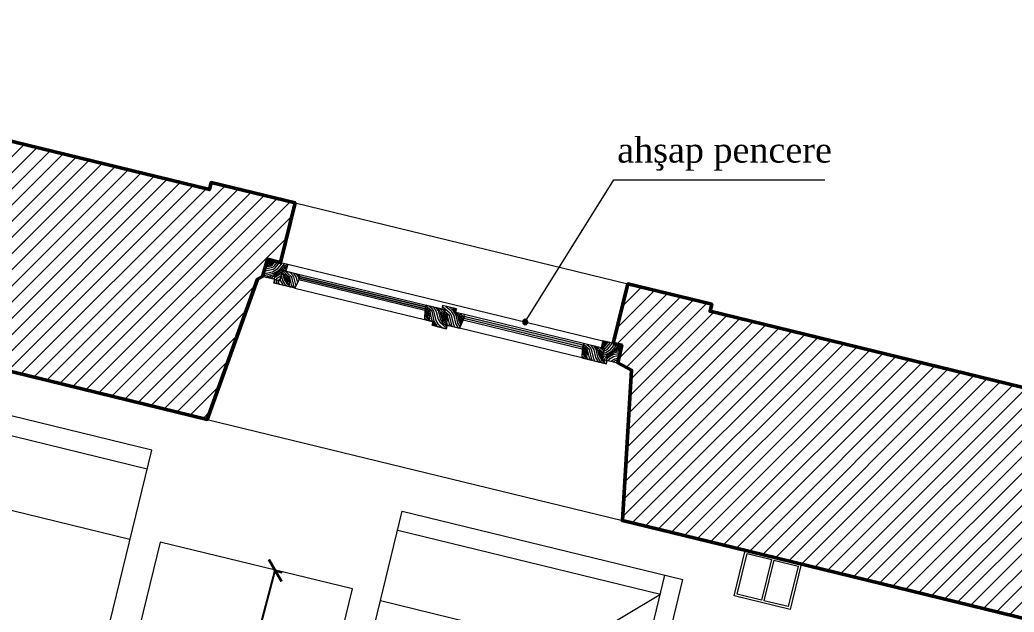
# Model space of a CAD drawing. Header units: millimetres. Extents: x 4980 to 19099, y 3891 to 5773.
# Drawn here: x 11323 to 11598.9, y 4945.9 to 5110.4 of the extents above; entities that cross this region are included whole.
import ezdxf

# ---------------------------------------------------------------- set-up
doc = ezdxf.new("R2010")
doc.units = ezdxf.units.MM
for name, color, linetype, lineweight in [('a 2', 132, 'Continuous', 20), ('a ahşap tarama', 46, 'Continuous', 0), ('a duvar', 84, 'Continuous', 50), ('a pencere 0', 252, 'Continuous', 0), ('a pencere cam', 121, 'Continuous', 0), ('a pencere doğrama', 41, 'Continuous', 20), ('no3_duvar tarama', 253, 'Continuous', 9), ('no3_ölçü tefriş', 252, 'Continuous', 0), ('PLAN YAZI', 4, 'Continuous', 9), ('Poltroncine_Stift_Nr__1', 1, 'Continuous', 20)]:
    doc.layers.add(name, color=color, linetype=linetype, lineweight=lineweight)
doc.layers.add('Kıtc-002 Çizgi', color=7, linetype='Continuous')
doc.layers.add('no3_mermer gorunus on_Stift_Nr__32', color=7, linetype='Continuous', lineweight=20, true_color=0xffc58a)
doc.styles.add('ROMANSTW', font='georgia.ttf')
doc.styles.get("Standard").update_dxf_attribs({"font": 'stylu.ttf', "height": 10})
doc.dimstyles.new('M1', dxfattribs={"dimtxt": 11, "dimasz": 5, "dimexe": 2, "dimexo": 5, "dimgap": 3, "dimtad": 1, "dimdec": 1, "dimzin": 12, "dimdsep": 46, "dimtxsty": 'ROMANSTW', "dimblk": 'ARCHTICK', "dimcen": 0.09, "dimclrd": 251, "dimclre": 251, "dimclrt": 1, "dimadec": 0, "dimazin": 0, "dimtfac": 1, "dimtdec": 1, "dimtix": 1, "dimtmove": 0, "dimatfit": 3, "dimldrblk": 'ARCHTICK', "dimfxl": 1, "dimtolj": 1, "dimtzin": 0, "dimarcsym": 0})
pattern_1 = [(45, (-467.3525, 13840.0737), (-2.245064, 2.245064), [])]
pattern_2 = [(346.328434, (112.5417, 13698.1856), (6.0401125, 3.6765528), [0.25, -4.75]), (76.328434, (114.8987, 13699.4133), (-3.6765528, 6.0401125), [0.5, -4.5]), (31.328434, (113.8088, 13699.1638), (1.1817798, 4.8583327), [0.3535, -1.0605, 0.3535, -0.707, 2.475, -2.1215678]), (31.328434, (112.2397, 13698.0017), (1.1817798, 4.8583327), [0.35355, -0.7071, 0.35355, -5.6568678]), (31.328434, (114.0583, 13698.074), (1.1817798, 4.8583327), [0.35355, -6.7175178]), (31.328434, (114.485, 13697.713), (1.1817798, 4.8583327), [0.35355, -6.7175178]), (31.328434, (113.8745, 13698.376), (1.1817798, 4.8583327), [0.35355, -6.7175178]), (31.328434, (113.6906, 13698.678), (1.1817798, 4.8583327), [0.7071, -6.3639678]), (31.328434, (115.7916, 13702.0263), (1.1817798, 4.8583327), [0.7071, -6.3639678]), (31.328434, (113.264, 13699.039), (1.1817798, 4.8583327), [1.4142, -5.6568678]), (31.328434, (113.08, 13699.341), (1.1817798, 4.8583327), [1.4142, -5.6568678]), (31.328434, (116.5925, 13700.0304), (1.1817798, 4.8583327), [1.4142, -5.6568678]), (31.328434, (112.9553, 13699.886), (1.1817798, 4.8583327), [1.06066, -6.0104078]), (31.328434, (112.161, 13700.851), (1.1817798, 4.8583327), [1.06066, -6.0104078]), (31.328434, (112.5286, 13700.247), (1.1817798, 4.8583327), [1.06066, -6.0104078]), (31.328434, (116.041, 13700.9364), (1.1817798, 4.8583327), [1.767767, -5.3033008]), (31.328434, (115.6143, 13701.2975), (1.1817798, 4.8583327), [1.767767, -5.3033008]), (31.328434, (115.8047, 13699.9648), (1.1817798, 4.8583327), [2.4748737, -4.596194]), (12.893485, (113.1457, 13698.5532), (4.85833268, -1.18177983), [0.559017, -10.6213229]), (12.893485, (114.472, 13699.7744), (4.85833268, -1.18177983), [0.559017, -10.6213229]), (12.893485, (114.1108, 13699.3476), (4.85833268, -1.18177983), [0.559017, -10.6213229]), (12.893485, (112.7846, 13698.1265), (4.85833268, -1.18177983), [1.118034, -10.0623059]), (12.893485, (114.288, 13700.0764), (4.85833268, -1.18177983), [1.677051, -9.503289]), (12.893485, (113.8613, 13700.4375), (4.85833268, -1.18177983), [2.236068, -8.944272]), (12.893485, (113.4346, 13700.7986), (4.85833268, -1.18177983), [2.236068, -8.944272]), (12.893485, (113.0604, 13702.4333), (4.85833268, -1.18177983), [2.236068, -8.944272]), (12.893485, (112.9422, 13701.9475), (4.85833268, -1.18177983), [2.795085, -8.3852549]), (12.893485, (113.067, 13701.4026), (4.85833268, -1.18177983), [2.795085, -8.3852549]), (49.763383, (114.2946, 13699.0456), (1.18177984, 4.85833268), [0.559017, -10.6213229]), (49.763383, (113.4477, 13698.737), (1.18177984, 4.85833268), [0.559017, -10.6213229]), (49.763383, (112.5417, 13698.1856), (1.18177984, 4.85833268), [1.118034, -10.0623059]), (49.763383, (114.1765, 13698.5598), (1.18177984, 4.85833268), [1.118034, -10.0623059]), (49.763383, (111.9968, 13698.0608), (1.18177984, 4.85833268), [1.677051, -9.503289]), (49.763383, (111.511, 13698.179), (1.18177984, 4.85833268), [2.236068, -8.944272]), (49.763383, (115.9425, 13697.3583), (1.18177984, 4.85833268), [2.236068, -8.944272]), (49.763383, (114.3603, 13698.2578), (1.18177984, 4.85833268), [2.236068, -8.944272]), (49.763383, (115.2138, 13697.5356), (1.18177984, 4.85833268), [2.795085, -8.3852549]), (49.763383, (114.787, 13697.8967), (1.18177984, 4.85833268), [2.795085, -8.3852549])]
pattern_3 = [(346.328434, (-6797.952, -1809.0286), (3.6765528, -6.0401125), [0.25, -4.75]), (256.328434, (-6796.422, -1811.2017), (-6.0401125, -3.6765528), [0.5, -4.5]), (301.328434, (-6797.2756, -1810.4796), (-1.1817798, -4.8583327), [0.3535, -1.0605, 0.3535, -0.707, 2.475, -2.1215678]), (301.328434, (-6798.1356, -1808.7266), (-1.1817798, -4.8583327), [0.35355, -0.7071, 0.35355, -5.6568678]), (301.328434, (-6796.5534, -1809.626), (-1.1817798, -4.8583327), [0.35355, -6.7175178]), (301.328434, (-6796.0085, -1809.5013), (-1.1817798, -4.8583327), [0.35355, -6.7175178]), (301.328434, (-6796.8554, -1809.81), (-1.1817798, -4.8583327), [0.35355, -6.7175178]), (301.328434, (-6797.1574, -1809.9937), (-1.1817798, -4.8583327), [0.7071, -6.3639678]), (301.328434, (-6796.829, -1813.933), (-1.1817798, -4.8583327), [0.7071, -6.3639678]), (301.328434, (-6797.7023, -1810.1185), (-1.1817798, -4.8583327), [1.4142, -5.6568678]), (301.328434, (-6798.0043, -1810.3023), (-1.1817798, -4.8583327), [1.4142, -5.6568678]), (301.328434, (-6795.201, -1812.528), (-1.1817798, -4.8583327), [1.4142, -5.6568678]), (301.328434, (-6798.3654, -1810.729), (-1.1817798, -4.8583327), [1.06066, -6.0104078]), (301.328434, (-6799.5144, -1811.2214), (-1.1817798, -4.8583327), [1.06066, -6.0104078]), (301.328434, (-6798.9104, -1810.8538), (-1.1817798, -4.8583327), [1.06066, -6.0104078]), (301.328434, (-6796.107, -1813.0794), (-1.1817798, -4.8583327), [1.767767, -5.3033008]), (301.328434, (-6796.652, -1813.204), (-1.1817798, -4.8583327), [1.767767, -5.3033008]), (301.328434, (-6795.8706, -1812.1078), (-1.1817798, -4.8583327), [2.4748737, -4.596194]), (319.763383, (-6797.5842, -1809.6326), (4.85833268, -1.18177984), [0.559017, -10.6213229]), (319.763383, (-6796.967, -1811.3265), (4.85833268, -1.18177984), [0.559017, -10.6213229]), (319.763383, (-6797.0918, -1810.7816), (4.85833268, -1.18177984), [0.559017, -10.6213229]), (319.763383, (-6797.709, -1809.0877), (4.85833268, -1.18177984), [1.118034, -10.0623059]), (319.763383, (-6797.269, -1811.5103), (4.85833268, -1.18177984), [1.677051, -9.5032889]), (319.763383, (-6797.814, -1811.635), (4.85833268, -1.18177984), [2.236068, -8.9442719]), (319.763383, (-6798.3589, -1811.7598), (4.85833268, -1.18177984), [2.236068, -8.9442719]), (319.763383, (-6799.4422, -1813.04), (4.85833268, -1.18177984), [2.236068, -8.9442719]), (319.763383, (-6799.324, -1812.5542), (4.85833268, -1.18177984), [2.795085, -8.3852549]), (319.763383, (-6798.9629, -1812.1274), (4.85833268, -1.18177984), [2.795085, -8.3852549]), (282.893485, (-6796.7898, -1810.5977), (-1.18177984, -4.85833268), [0.559017, -10.6213229]), (282.893485, (-6797.4003, -1809.9346), (-1.18177984, -4.85833268), [0.559017, -10.6213229]), (282.893485, (-6797.9518, -1809.0286), (-1.18177984, -4.85833268), [1.118034, -10.0623059]), (282.893485, (-6796.6716, -1810.112), (-1.18177984, -4.85833268), [1.118034, -10.0623059]), (282.893485, (-6798.3786, -1808.6675), (-1.18177984, -4.85833268), [1.677051, -9.5032889]), (282.893485, (-6798.8644, -1808.5493), (-1.18177984, -4.85833268), [2.236068, -8.9442719]), (282.893485, (-6794.551, -1809.8559), (-1.18177984, -4.85833268), [2.236068, -8.9442719]), (282.893485, (-6796.3696, -1809.928), (-1.18177984, -4.85833268), [2.236068, -8.9442719]), (282.893485, (-6795.2797, -1809.6786), (-1.18177984, -4.85833268), [2.795085, -8.3852549]), (282.893485, (-6795.8247, -1809.8033), (-1.18177984, -4.85833268), [2.795085, -8.3852549])]

# ---------------------------------------------------------------- blocks, each defined once
blk = doc.blocks.new('4535353')
at = {"color": 5}
for p, q in [((9628.58, 2179.4), (9628.58, 2167.8)), ((9629.28, 2179.4), (9629.28, 2167.8))]:
    blk.add_line(p, q, dxfattribs=at)
blk.add_lwpolyline([(9620.93, 2180.1), (9636.93, 2180.1), (9636.93, 2167.1), (9620.93, 2167.1), (9620.93, 2180.1)], close=True, dxfattribs=at)
for points in [[(9628.58, 2167.8), (9621.63, 2167.8), (9621.63, 2179.4), (9628.58, 2179.4)], [(9629.28, 2179.4), (9636.23, 2179.4), (9636.23, 2167.8), (9629.28, 2167.8)]]:
    blk.add_lwpolyline(points, dxfattribs=at)
blk = doc.blocks.new('asdsdzfsd')
at = {"layer": 'a ahşap tarama', "lineweight": 5}
h = blk.add_hatch(dxfattribs=at)
h.set_pattern_fill('WOODFACE', color=256, scale=5, angle=346.3284, style=0, pattern_type=2)
h.set_pattern_definition(pattern_2)
h.paths.add_polyline_path([(6791.9, 2932.46), (6793.85, 2931.99), (6793.37, 2930.04), (6792.4, 2930.27), (6791.69, 2927.36), (6790.24, 2927.71), (6786.83, 2928.55), (6788.26, 2933.35)])
h = blk.add_hatch(dxfattribs=at)
h.set_pattern_fill('WOODFACE', color=256, scale=5, angle=346.3284, style=0, pattern_type=2)
h.set_pattern_definition(pattern_3)
h.paths.add_polyline_path([(6797.26, 2929.1), (6796.91, 2927.64), (6795.83, 2925.33), (6790, 2926.75), (6790.24, 2927.71), (6791.69, 2927.36), (6792.4, 2930.27), (6793.37, 2930.04)])
h = blk.add_hatch(dxfattribs=at)
h.set_pattern_fill('WOODFACE', color=256, scale=5, angle=346.3284, style=0, pattern_type=2)
h.set_pattern_definition(pattern_3)
h.paths.add_polyline_path([(6832.24, 2920.59), (6831.89, 2919.13), (6831.78, 2916.59), (6834.21, 2915.99), (6833.98, 2915.02), (6837.86, 2914.08), (6838.1, 2915.05), (6836.64, 2915.4), (6837.49, 2918.88), (6837.59, 2919.29), (6832.44, 2920.54)])
h = blk.add_hatch(dxfattribs=at)
h.set_pattern_fill('WOODFACE', color=256, scale=5, angle=346.3284, style=0, pattern_type=2)
h.set_pattern_definition(pattern_3)
h.paths.add_polyline_path([(6841.5, 2914.22), (6842.58, 2916.53), (6842.93, 2917.99), (6840.5, 2918.58), (6840.74, 2919.55), (6836.85, 2920.5), (6836.61, 2919.53), (6837.59, 2919.29), (6836.74, 2915.81), (6836.64, 2915.4)])
h = blk.add_hatch(dxfattribs=at)
h.set_pattern_fill('WOODFACE', color=256, scale=5, angle=346.3284, style=0, pattern_type=2)
h.set_pattern_definition(pattern_3)
edge = h.paths.add_edge_path()
edge.add_line((6875.97, 2909.95), (6875.61, 2908.5))
edge.add_line((6875.61, 2908.5), (6875.51, 2905.95))
edge.add_line((6875.51, 2905.95), (6882.31, 2904.3))
edge.add_line((6882.31, 2904.3), (6882.54, 2905.26))
edge.add_line((6882.54, 2905.26), (6881.09, 2905.61))
edge.add_line((6881.09, 2905.61), (6881.79, 2908.53))
edge.add_line((6881.79, 2908.53), (6880.82, 2908.76))
edge.add_line((6880.82, 2908.76), (6875.97, 2909.95))
h = blk.add_hatch(dxfattribs=at)
h.set_pattern_fill('WOODFACE', color=256, scale=5, angle=346.3284, style=0, pattern_type=2)
h.set_pattern_definition(pattern_2)
h.paths.add_polyline_path([(6884.21, 2910), (6881.3, 2910.71), (6880.82, 2908.76), (6881.79, 2908.53), (6881.09, 2905.61), (6885.45, 2904.55), (6886.56, 2909.46)])
at = {"layer": 'a pencere cam', "lineweight": 5}
for points in [[(6797.03, 2928.13), (6832.01, 2919.62), (6832.12, 2920.1), (6797.14, 2928.61)], [(6842.69, 2917.02), (6875.73, 2908.98), (6875.85, 2909.47), (6842.81, 2917.5)]]:
    blk.add_hatch(color=256, dxfattribs=at).paths.add_polyline_path(points)
at = {"layer": 'no3_duvar tarama'}
h = blk.add_hatch(dxfattribs=at)
h.set_pattern_fill('ANSI31', color=256, style=0)
h.set_pattern_definition(pattern_1)
h.paths.add_polyline_path([(6583.1, 2983.27), (6587.02, 2999.82), (6610.34, 2994.14), (6609.87, 2992.2), (6772.13, 2952.71), (6772.61, 2954.65), (6795.92, 2948.98), (6791.9, 2932.46), (6788.26, 2933.35), (6786.83, 2928.55), (6785.48, 2927.84), (6771.52, 2888.9), (6736.7, 2897.4), (6722.03, 2900.97), (6585.5, 2934.27), (6586.64, 2977.08), (6584.32, 2977.72), (6585.39, 2982.79)])
h = blk.add_hatch(dxfattribs=at)
h.set_pattern_fill('ANSI31', color=256, style=0)
h.set_pattern_definition(pattern_1)
h.paths.add_polyline_path([(6884.21, 2910), (6888.23, 2926.52), (6911.55, 2920.84), (6911.08, 2918.9), (7072.37, 2879.65), (7072.84, 2881.59), (7096.16, 2875.92), (7092.38, 2860.37), (7088.73, 2861.26), (7087.3, 2856.46), (7088.73, 2856.11), (7073.1, 2815.35), (7030.85, 2825.65), (7012.18, 2830.21), (6917.56, 2853.28), (6886.76, 2860.8), (6889.27, 2902.54), (6885.46, 2904.6), (6886.56, 2909.46)])
at = {"layer": 'PLAN YAZI'}
h = blk.add_hatch(color=256, dxfattribs=at)
h.dxf.hatch_style = 1
edge = h.paths.add_edge_path()
edge.add_ellipse((6859.78, 2915.94), major_axis=(-0.021, 0.888), ratio=0.6911, start_angle=0, end_angle=360)
at = {"layer": 'a 2'}
for points in [[(6795.92, 2948.98), (6888.23, 2926.52)], [(6771.52, 2888.9), (6886.76, 2860.8)]]:
    blk.add_lwpolyline(points, dxfattribs=at)
at = {"layer": 'a duvar'}
for points in [[(6583.1, 2983.27), (6587.02, 2999.82), (6610.34, 2994.14), (6609.87, 2992.2), (6772.13, 2952.71), (6772.61, 2954.65), (6795.92, 2948.98), (6791.9, 2932.46), (6788.26, 2933.35), (6786.83, 2928.55), (6785.48, 2927.84), (6771.52, 2888.9), (6736.7, 2897.4), (6722.03, 2900.97), (6585.5, 2934.27), (6586.64, 2977.08), (6584.32, 2977.72), (6585.39, 2982.79), (6583.1, 2983.27)], [(6884.21, 2910), (6888.23, 2926.52), (6911.55, 2920.84), (6911.08, 2918.9), (7072.37, 2879.65), (7072.84, 2881.59), (7096.16, 2875.92), (7092.38, 2860.37), (7088.73, 2861.26), (7087.3, 2856.46), (7088.73, 2856.11), (7073.1, 2815.35), (7030.85, 2825.65), (7012.18, 2830.21), (6917.56, 2853.28), (6886.76, 2860.8), (6889.27, 2902.54), (6885.46, 2904.6), (6886.56, 2909.46), (6884.21, 2910)]]:
    blk.add_lwpolyline(points, dxfattribs=at)
at = {"layer": 'a pencere 0'}
for points in [[(6793.85, 2931.99), (6881.3, 2910.71)], [(6831.89, 2919.13), (6796.91, 2927.64)], [(6797.26, 2929.1), (6832.24, 2920.59)], [(6795.83, 2925.33), (6831.78, 2916.59)], [(6842.58, 2916.53), (6875.61, 2908.5)], [(6875.97, 2909.95), (6842.93, 2917.99)], [(6875.51, 2905.95), (6841.5, 2914.22)]]:
    blk.add_lwpolyline(points, dxfattribs=at)
at = {"layer": 'a pencere cam', "lineweight": 5}
for p, q in [((6791.69, 2927.37), (6792.4, 2930.28)), ((6797.14, 2928.61), (6832.12, 2920.1)), ((6875.85, 2909.47), (6842.81, 2917.5))]:
    blk.add_line(p, q, dxfattribs=at)
for points in [[(6797.03, 2928.13), (6832.01, 2919.62), (6832.12, 2920.1), (6797.14, 2928.61)], [(6842.69, 2917.02), (6875.73, 2908.98), (6875.85, 2909.47), (6842.81, 2917.5)]]:
    blk.add_lwpolyline(points, close=True, dxfattribs=at)
for points in [[(6832.01, 2919.62), (6797.03, 2928.13)], [(6842.69, 2917.02), (6875.73, 2908.98)]]:
    blk.add_lwpolyline(points, dxfattribs=at)
at = {"layer": 'a pencere doğrama'}
for p, q in [((6792.4, 2930.28), (6791.69, 2927.37)), ((6791.9, 2932.46), (6793.85, 2931.99)), ((6791.9, 2932.46), (6793.85, 2931.99)), ((6792.4, 2930.28), (6797.26, 2929.1)), ((6793.38, 2930.04), (6792.4, 2930.28)), ((6793.38, 2930.04), (6792.4, 2930.28)), ((6793.85, 2931.99), (6793.38, 2930.04)), ((6793.85, 2931.99), (6793.38, 2930.04)), ((6796.91, 2927.64), (6795.83, 2925.33)), ((6797.03, 2928.13), (6796.91, 2927.64)), ((6797.26, 2929.1), (6797.14, 2928.61)), ((6831.89, 2919.13), (6831.78, 2916.59)), ((6832.01, 2919.62), (6831.89, 2919.13)), ((6832.12, 2920.1), (6832.24, 2920.59)), ((6832.24, 2920.59), (6837.59, 2919.29)), ((6836.85, 2920.5), (6836.61, 2919.53)), ((6837.59, 2919.29), (6836.64, 2915.4)), ((6837.59, 2919.29), (6836.64, 2915.4)), ((6840.74, 2919.55), (6836.85, 2920.5)), ((6840.5, 2918.58), (6840.74, 2919.55)), ((6834.21, 2915.99), (6831.78, 2916.59)), ((6842.93, 2917.99), (6840.5, 2918.58)), ((6842.58, 2916.53), (6841.5, 2914.22)), ((6842.69, 2917.02), (6842.58, 2916.53)), ((6842.81, 2917.5), (6842.93, 2917.99)), ((6833.98, 2915.02), (6834.21, 2915.99)), ((6837.86, 2914.08), (6833.98, 2915.02)), ((6836.64, 2915.4), (6838.1, 2915.05)), ((6838.1, 2915.05), (6837.86, 2914.08)), ((6838.1, 2915.05), (6841.5, 2914.22)), ((6875.61, 2908.5), (6875.51, 2905.95)), ((6875.73, 2908.98), (6875.61, 2908.5)), ((6875.97, 2909.95), (6875.73, 2908.98)), ((6880.82, 2908.76), (6875.97, 2909.95)), ((6881.3, 2910.71), (6880.82, 2908.76)), ((6880.82, 2908.76), (6881.79, 2908.53)), ((6881.79, 2908.53), (6881.09, 2905.61)), ((6883.24, 2910.23), (6881.3, 2910.71)), ((6884.21, 2910), (6882.27, 2910.47)), ((6884.21, 2910), (6882.27, 2910.47))]:
    blk.add_line(p, q, dxfattribs=at)
for points in [[(6791.9, 2932.46), (6793.85, 2931.99), (6793.37, 2930.04), (6792.4, 2930.27), (6791.69, 2927.36), (6790.24, 2927.71), (6786.83, 2928.55), (6788.26, 2933.35), (6791.9, 2932.46)], [(6797.26, 2929.1), (6796.91, 2927.64), (6795.83, 2925.33), (6790, 2926.75), (6790.24, 2927.71), (6791.69, 2927.36), (6792.4, 2930.27), (6793.37, 2930.04), (6797.26, 2929.1)], [(6795.83, 2925.33), (6790, 2926.75), (6790.24, 2927.72), (6791.69, 2927.37)], [(6832.24, 2920.59), (6831.89, 2919.13), (6831.78, 2916.59), (6834.21, 2915.99), (6833.98, 2915.02), (6837.86, 2914.08), (6838.1, 2915.05), (6836.64, 2915.4), (6837.49, 2918.88), (6837.59, 2919.29), (6832.44, 2920.54), (6832.24, 2920.59)], [(6841.5, 2914.22), (6842.58, 2916.53), (6842.93, 2917.99), (6840.5, 2918.58), (6840.74, 2919.55), (6836.85, 2920.5), (6836.61, 2919.53), (6837.59, 2919.29), (6836.74, 2915.81), (6836.64, 2915.4), (6841.5, 2914.22), (6841.5, 2914.22)], [(6875.97, 2909.95), (6875.61, 2908.5), (6875.51, 2905.95), (6882.31, 2904.3), (6882.54, 2905.26), (6881.09, 2905.61), (6881.79, 2908.53), (6880.82, 2908.76), (6875.97, 2909.95)], [(6884.21, 2910), (6881.3, 2910.71), (6880.82, 2908.76), (6881.79, 2908.53), (6881.09, 2905.61), (6885.45, 2904.55), (6886.56, 2909.46), (6884.21, 2910)], [(6875.51, 2905.95), (6882.31, 2904.29), (6882.54, 2905.26), (6881.09, 2905.61)]]:
    blk.add_lwpolyline(points, dxfattribs=at)
at = {"layer": 'PLAN YAZI'}
for p, q in [((6859.78, 2915.94), (6884.35, 2955.41)), ((6884.35, 2955.41), (6942.94, 2955.42))]:
    blk.add_line(p, q, dxfattribs=at)
blk.add_ellipse((6859.78, 2915.94), major_axis=(0, 0.888), ratio=0.6911, start_param=4.712389, end_param=10.995574, dxfattribs=at)
at = {"rotation": 346.2933860454656}
blk.add_blockref('4535353', (-2942.69, 3014.16), dxfattribs=at)
at = {"layer": 'PLAN YAZI', "insert": (6885.3, 2967.19), "char_height": 7, "width": 63.3955, "attachment_point": 1}
blk.add_mtext('{\\fTimes New Roman|b0|i0|c162|p18;ahşap pencere}', dxfattribs=at)
blk = doc.blocks.new('edc')
at = {"layer": 'Poltroncine_Stift_Nr__1', "linetype": 'Continuous'}
for p, q in [((-455347.87, -965869.83), (-455267.72, -965869.83)), ((-455347.87, -965869.83), (-455347.87, -966030.17)), ((-455272.84, -965869.83), (-455272.84, -966030.17)), ((-455267.72, -965869.83), (-455267.72, -966030.17)), ((-455347.87, -965874.94), (-455272.84, -965874.94)), ((-455293.27, -965895.36), (-455272.84, -965874.94)), ((-455347.87, -965895.36), (-455293.27, -965895.36)), ((-455293.27, -965895.36), (-455293.27, -966004.65)), ((-455347.87, -965950), (-455267.72, -965950)), ((-455347.87, -966004.65), (-455293.27, -966004.65)), ((-455293.27, -966004.65), (-455272.84, -966024.8)), ((-455347.87, -966024.8), (-455272.84, -966024.8)), ((-455347.87, -966030.17), (-455267.72, -966030.17))]:
    blk.add_line(p, q, dxfattribs=at)
blk = doc.blocks.new('_ArchTick')
at = {"layer": 'Kıtc-002 Çizgi', "color": 0, "const_width": 0.15}
blk.add_lwpolyline([(-0.5, -0.5), (0.5, 0.5)], dxfattribs=at)
blk = doc.blocks.new('*D122')
at = {"layer": 'Defpoints', "color": 0, "transparency": 16777216}
for p in [(11388.63, 4958.88), (11393.87, 4957.49), (11357.77, 4842.89)]:
    blk.add_point(p, dxfattribs=at)
at = {"layer": 'no3_duvar tarama', "color": 251, "lineweight": -2, "transparency": 16777216}
for p, q in [((11363.01, 4841.5), (11393.87, 4957.49)), ((11393.47, 4957.6), (11395.8, 4956.97)), ((11362.6, 4841.61), (11364.94, 4840.98))]:
    blk.add_line(p, q, dxfattribs=at)
at = {"layer": 'no3_duvar tarama', "color": 251, "lineweight": -2, "transparency": 16777216, "xscale": 5, "yscale": 5, "zscale": 5}
for p, rotation in [((11393.87, 4957.49), 75.09989662092772), ((11363.01, 4841.5), 255.0998966209278)]:
    blk.add_blockref('_ArchTick', p, dxfattribs=dict(at, rotation=rotation))
at = {"layer": 'no3_duvar tarama', "color": 1, "transparency": 16777216, "insert": (11370.11, 4901.71), "char_height": 11, "attachment_point": 5, "rotation": 75.0999, "style": 'ROMANSTW'}
blk.add_mtext('\\A1;120', dxfattribs=at)

msp = doc.modelspace()

# ---------------------------------------------------------------- linework, layer by layer
at = {"layer": 'no3_mermer gorunus on_Stift_Nr__32', "linetype": 'Continuous', "flags": 128}
msp.add_lwpolyline([(11361.92, 4965.4), (11338.22, 4868.25), (11333.48, 4848.82), (11382.06, 4836.97), (11386.92, 4835.78), (11415.35, 4952.37)], close=True, dxfattribs=at)

# ---------------------------------------------------------------- block references
at = {"layer": 'no3_duvar tarama'}
msp.add_blockref('asdsdzfsd', (4603.48, 2110.55), dxfattribs=at)
at = {"layer": 'no3_ölçü tefriş', "rotation": 166.2933860449653}
msp.add_blockref('edc', (-659921.89, -825633.65), dxfattribs=at)
at = {"layer": 'no3_ölçü tefriş', "xscale": -1, "rotation": 166.2933860449651}
msp.add_blockref('edc', (224908.36, -1041440.22), dxfattribs=at)

# ---------------------------------------------------------------- dimensions: what is measured, and where the dimension line sits
at = {"layer": 'no3_duvar tarama'}
dim = msp.add_aligned_dim(p1=(11357.77, 4842.89), p2=(11388.63, 4958.88), distance=-5.42, dimstyle='M1', dxfattribs=at)
dim.commit()
dim.dimension.update_dxf_attribs({"geometry": '*D122', "text_midpoint": (11370.11, 4901.71)})

doc.saveas('drawing.dxf')
